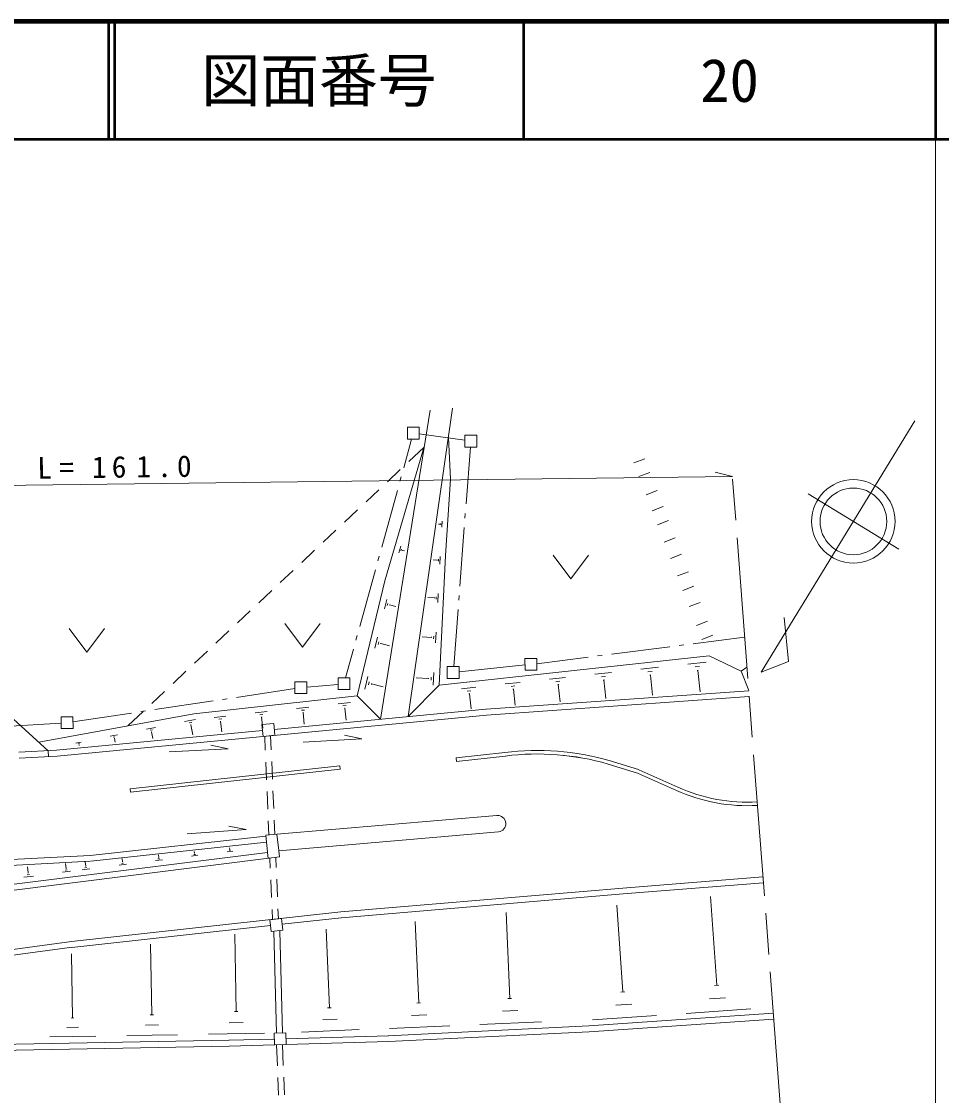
# Model space of a CAD drawing. Units: millimetres, scale not verified. Extents: x 40000 to 680000, y 20000 to 380000.
# Drawn here: x 501344 to 579500, y 288758 to 380000 of the extents above; entities that cross this region are included whole.
import ezdxf
from ezdxf.enums import TextEntityAlignment as Align

# ---------------------------------------------------------------- set-up
doc = ezdxf.new("R2010")
doc.units = ezdxf.units.MM
doc.header["$LTSCALE"] = 1000
doc.linetypes.add('CHAIN', pattern=[18.5, 12, -1.5, 3.5, -1.5])
for name, color, linetype, lineweight in [('M-BGD', 7, 'Continuous', 13), ('M-BMK', 2, 'CHAIN', 13), ('M-BMK-ROW', 30, 'Continuous', 13), ('M-BMK-SRVR', 3, 'Continuous', 13), ('M-STR-HTXT', 7, 'Continuous', 13), ('M-TTL', 2, 'Continuous', 140), ('M-TTL-BAND', 7, 'Continuous', 13), ('M-TTL-LINE', 7, 'Continuous', 50)]:
    doc.layers.add(name, color=color, linetype=linetype, lineweight=lineweight)
doc.layers.add('M-TTL-TXT', color=7, linetype='Continuous')
doc.styles.add('ＭＳ ゴシック', font='')
doc.styles.get('ＭＳ ゴシック').set_extended_font_data('MS Gothic')

msp = doc.modelspace()

# ---------------------------------------------------------------- linework, layer by layer
at = {"layer": 'M-BGD'}
for p, q in [((536059, 346981), (531832, 320716)), ((537952, 347152), (534205, 320948)), ((537786, 341123), (537623, 344648)), ((532224, 332475), (535560, 343906)), ((534253, 342614), (535540, 343825)), ((553350, 342497), (554291, 342858)), ((532432, 340901), (533524, 341929)), ((553801, 341335), (554732, 341696)), ((537360, 334642), (537786, 341123)), ((530611, 339188), (531704, 340215)), ((554403, 339783), (555334, 340144)), ((554925, 338441), (555856, 338803)), ((528791, 337474), (529883, 338502)), ((555387, 337240), (556318, 337601)), ((526970, 335761), (528062, 336789)), ((536877, 337306), (536767, 337306)), ((536877, 337316), (536877, 337286)), ((536977, 337356), (536967, 337236)), ((537087, 337537), (537058, 337046)), ((555949, 335778), (556880, 336139)), ((525149, 334048), (526241, 335076)), ((533404, 334860), (533573, 335421)), ((533574, 335040), (533614, 335180)), ((533704, 335060), (533714, 335090)), ((533714, 335070), (533894, 335020)), ((536649, 334241), (536329, 334261)), ((536659, 334261), (536649, 334221)), ((536779, 334311), (536779, 334151)), ((537360, 334642), (536817, 323604)), ((536919, 334542), (536890, 333911)), ((546505, 334659), (548008, 332657)), ((548008, 332657), (549509, 334661)), ((556491, 334376), (557422, 334737)), ((523328, 332335), (524421, 333363)), ((557063, 332904), (557994, 333255)), ((532224, 332475), (529857, 322708)), ((521508, 330622), (522600, 331650)), ((536752, 331397), (536702, 330635)), ((557534, 331673), (558465, 332034)), ((532185, 330111), (532385, 330903)), ((532415, 330372), (532465, 330562)), ((532596, 330402), (532606, 330452)), ((532606, 330432), (533147, 330292)), ((536421, 331036), (535870, 331065)), ((536421, 331056), (536421, 331006)), ((536581, 331126), (536572, 330926)), ((558066, 330291), (559007, 330652)), ((519687, 328908), (520779, 329936)), ((523723, 328853), (525227, 326851)), ((525227, 326851), (526728, 328855)), ((558688, 328699), (559620, 329060)), ((505394, 328428), (506898, 326426)), ((506898, 326426), (508399, 328431)), ((517866, 327195), (518959, 328223)), ((531366, 326765), (531596, 327697)), ((536183, 327680), (535382, 327730)), ((536183, 327710), (536183, 327660)), ((536364, 327791), (536354, 327560)), ((536564, 328121), (536514, 327210)), ((559150, 327497), (560081, 327858)), ((531637, 327076), (531697, 327306)), ((531847, 327116), (531857, 327176)), ((531857, 327146), (532618, 326956)), ((516045, 325482), (517138, 326510)), ((559772, 326115), (536817, 323604)), ((562477, 324815), (559772, 326115)), ((553954, 324979), (555446, 325141)), ((557950, 325413), (559502, 325584)), ((558561, 325163), (558951, 325203)), ((558741, 324873), (558841, 324883)), ((558791, 324873), (558993, 323050)), ((562968, 325156), (562477, 324815)), ((514225, 323769), (515317, 324797)), ((530508, 323289), (530777, 324361)), ((535926, 324185), (534884, 324244)), ((535926, 324215), (535926, 324144)), ((536146, 324305), (536136, 324034)), ((536376, 324686), (536327, 323624)), ((546212, 324132), (547544, 324273)), ((546743, 323912), (547073, 323953)), ((550048, 324546), (551460, 324697)), ((550609, 324326), (550959, 324366)), ((550769, 324055), (550859, 324066)), ((550809, 324066), (550991, 322483)), ((554545, 324739), (554915, 324780)), ((554715, 324459), (554815, 324469)), ((554765, 324469), (554947, 322757)), ((562477, 324815), (563120, 323163)), ((562988, 324565), (563008, 324575)), ((503609, 318051), (497245, 323835)), ((512404, 322056), (513496, 323084)), ((530828, 323640), (530888, 323900)), ((531068, 323680), (531078, 323750)), ((531078, 323720), (532070, 323471)), ((534205, 320948), (536817, 323604)), ((538721, 323305), (539953, 323436)), ((539212, 323115), (539512, 323146)), ((563120, 323133), (540815, 321574)), ((542446, 323719), (543718, 323850)), ((542947, 323509), (543268, 323549)), ((543098, 323268), (543178, 323279)), ((543138, 323279), (543279, 321926)), ((546893, 323662), (546984, 323672)), ((546933, 323662), (547095, 322200)), ((529857, 322708), (515986, 321195)), ((528235, 322025), (529297, 322146)), ((531832, 320716), (529857, 322708)), ((539352, 322875), (539422, 322885)), ((539392, 322885), (539533, 321603)), ((563160, 322643), (540846, 321083)), ((515986, 321195), (502827, 318771)), ((510388, 320159), (511676, 321371)), ((521194, 321259), (522216, 321370)), ((522808, 319858), (540795, 321574)), ((524700, 321642), (525741, 321753)), ((525120, 321482), (525381, 321502)), ((525241, 321282), (525301, 321292)), ((525271, 321282), (525372, 320310)), ((528656, 321855), (528926, 321886)), ((528786, 321655), (528846, 321665)), ((528816, 321665), (528927, 320644)), ((504381, 317590), (540846, 321083)), ((515195, 320523), (516117, 320704)), ((515576, 320413), (515806, 320454)), ((517719, 320876), (518701, 320987)), ((518110, 320716), (518360, 320746)), ((518220, 320535), (518290, 320536)), ((518250, 320535), (518351, 319644)), ((521605, 321099), (521856, 321129)), ((521716, 320909), (521786, 320909)), ((521746, 320909), (521846, 319977)), ((522768, 320359), (521766, 320268)), ((521766, 320268), (521867, 319266)), ((522858, 319357), (522768, 320359)), ((504330, 318091), (521817, 319757)), ((508886, 319276), (509487, 319397)), ((511961, 319880), (512722, 320031)), ((512281, 319790), (512472, 319830)), ((512382, 319650), (512422, 319660)), ((512402, 319660), (512512, 319089)), ((515706, 320243), (515757, 320253)), ((515727, 320243), (515897, 319412)), ((521867, 319266), (522858, 319357)), ((528798, 319362), (530270, 319052)), ((505972, 318693), (506423, 318784)), ((506163, 318633), (506273, 318664)), ((506223, 318553), (506243, 318563)), ((506233, 318563), (506243, 318503)), ((509137, 319197), (509287, 319227)), ((509217, 319086), (509257, 319096)), ((509237, 319096), (509297, 318786)), ((517431, 318532), (518903, 318212)), ((522007, 319276), (522058, 318082)), ((522508, 319327), (522559, 318133)), ((525263, 318788), (530270, 319052)), ((501115, 317918), (504330, 318091)), ((501145, 317418), (504381, 317590)), ((503609, 318051), (503649, 317550)), ((513895, 317948), (518903, 318212)), ((538274, 317446), (542411, 317899)), ((538305, 317145), (542451, 317599)), ((547279, 317663), (548851, 317434)), ((510572, 314821), (528399, 316777)), ((522101, 317083), (522164, 315584)), ((522601, 317133), (522665, 315635)), ((528399, 316777), (528429, 316477)), ((538274, 317446), (538305, 317145)), ((551175, 316914), (553670, 316155)), ((551265, 317205), (553750, 316446)), ((510603, 314520), (528429, 316477)), ((553670, 316155), (556976, 314675)), ((553790, 316426), (557106, 314946)), ((510572, 314821), (510603, 314520)), ((522207, 314585), (522271, 313087)), ((522708, 314636), (522771, 313137)), ((522313, 312088), (522364, 310893)), ((522814, 312138), (522865, 310944)), ((523045, 310954), (541734, 312560)), ((515423, 310998), (520421, 311353)), ((518948, 311642), (520421, 311353)), ((523196, 309552), (541855, 311148)), ((522104, 310793), (507171, 309159)), ((522154, 310292), (507222, 308658)), ((522094, 310863), (523045, 310964)), ((522094, 310863), (522154, 310282)), ((522154, 310282), (522245, 309451)), ((523045, 310964), (523196, 309562)), ((522255, 309401), (489085, 305269)), ((516035, 309346), (516015, 309496)), ((516015, 309336), (516055, 309346)), ((518809, 309468), (519310, 309529)), ((518990, 309589), (519110, 309609)), ((519030, 309699), (519020, 309789)), ((519020, 309699), (519050, 309699)), ((522245, 309451), (522255, 309391)), ((522255, 309391), (522305, 308900)), ((523196, 309562), (523196, 309542)), ((523196, 309542), (523257, 309021)), ((523257, 309021), (489146, 304769)), ((492919, 308417), (507171, 309159)), ((492950, 307917), (507192, 308658)), ((505139, 308056), (505088, 308456)), ((506801, 308247), (506751, 308598)), ((509636, 308330), (510257, 308410)), ((509856, 308480), (510006, 308500)), ((509916, 308620), (509886, 308901)), ((509896, 308610), (509936, 308620)), ((512740, 308713), (513311, 308783)), ((512941, 308853), (513081, 308873)), ((513001, 308983), (512970, 309204)), ((512981, 308983), (513011, 308983)), ((515795, 309096), (516326, 309166)), ((515985, 309226), (516115, 309246)), ((522446, 308920), (522482, 308070)), ((522946, 308981), (522983, 308125)), ((501824, 307503), (502024, 307533)), ((501904, 307683), (501844, 308174)), ((501874, 307673), (501934, 307683)), ((504819, 307725), (505520, 307816)), ((505069, 307896), (505239, 307926)), ((505119, 308046), (505159, 308056)), ((506501, 307937), (507162, 308027)), ((506731, 308107), (506892, 308127)), ((506771, 308247), (506821, 308247)), ((501544, 307302), (502355, 307403)), ((522525, 307070), (522590, 305572)), ((523026, 307126), (523091, 305627)), ((552766, 306409), (564333, 307329)), ((552806, 305908), (564374, 306828)), ((528459, 304357), (552766, 306409)), ((528499, 303857), (552806, 305908)), ((552422, 297555), (551925, 304916)), ((560404, 298122), (559888, 305653)), ((528459, 304357), (505584, 301846)), ((522633, 304573), (522670, 303722)), ((523134, 304628), (523171, 303773)), ((528509, 303857), (523492, 303302)), ((542817, 296997), (542511, 304318)), ((522490, 303201), (505635, 301346)), ((523431, 303803), (522440, 303692)), ((522440, 303692), (522490, 303201)), ((522490, 303201), (522550, 302700)), ((523542, 302811), (523431, 303803)), ((535085, 296610), (534789, 303551)), ((519571, 295907), (519466, 302458)), ((522550, 302700), (523542, 302811)), ((522791, 302731), (523018, 294067)), ((523292, 302741), (523518, 294077)), ((527503, 296204), (527218, 302884)), ((505584, 301846), (475429, 297777)), ((505645, 301356), (475500, 297277)), ((512410, 295612), (512315, 301621)), ((505679, 295336), (505585, 300785)), ((552251, 297545), (552592, 297565)), ((560224, 298111), (560574, 298132)), ((534925, 296600), (535245, 296620)), ((542647, 296986), (542977, 297007)), ((559784, 296979), (561156, 297070)), ((519431, 295897), (519721, 295908)), ((527343, 296204), (527653, 296214)), ((542207, 295914), (543519, 295975)), ((549529, 294678), (565213, 295741)), ((551822, 296422), (553184, 296514)), ((557802, 295736), (563290, 296111)), ((505559, 295336), (505799, 295346)), ((511890, 294740), (512971, 294761)), ((512280, 295611), (512550, 295612)), ((519001, 294945), (520183, 294966)), ((526933, 295202), (528155, 295253)), ((534485, 295558), (535767, 295619)), ((540275, 294781), (545533, 295005)), ((549570, 294177), (565254, 295251)), ((549859, 295199), (555288, 295564)), ((503747, 293742), (507664, 293805)), ((505199, 294544), (506181, 294565)), ((510288, 293847), (514604, 293921)), ((517239, 293963), (521976, 294046)), ((523799, 294088), (522797, 294057)), ((522797, 294057), (522828, 293055)), ((523830, 293086), (523799, 294088)), ((532513, 293834), (523809, 293587)), ((525131, 294149), (530029, 294353)), ((532503, 293834), (549539, 294678)), ((532533, 293333), (549570, 294177)), ((532613, 294465), (537721, 294679)), ((472809, 292597), (518982, 293453)), ((472820, 292096), (518992, 292952)), ((522808, 293556), (518972, 293453)), ((532533, 293333), (518992, 292952)), ((522828, 293055), (523830, 293086)), ((523008, 293065), (523081, 291291)), ((523509, 293086), (523581, 291311)), ((523121, 290291), (523182, 288793)), ((523622, 290312), (523683, 288813))]:
    msp.add_line(p, q, dxfattribs=at)
for centre, radius, start, end in [((545171, 296167), 21905, 73.8699, 97.24874), ((545171, 296167), 21604, 73.8699, 97.24874), ((563026, 328061), 14383, 245.7046, 273.29611), ((563026, 328061), 14683, 245.7046, 273.29611), ((541784, 311849), 701, 276.26444, 93.50549)]:
    msp.add_arc(centre, radius, start, end, dxfattribs=at)
at = {"layer": 'M-BMK'}
msp.add_line((565861, 287288), (561734, 341351), dxfattribs=at)
at = {"layer": 'M-BMK-ROW'}
for p, q in [((534127, 345527), (535128, 345528)), ((534128, 344525), (534127, 345527)), ((535128, 345528), (535129, 344526)), ((535129, 344957), (539015, 344419)), ((533815, 342093), (534488, 344526)), ((535129, 344526), (534128, 344525)), ((539016, 343848), (539015, 344850)), ((539015, 344850), (540017, 344850)), ((540017, 344850), (540017, 343849)), ((540017, 343849), (539016, 343848)), ((539477, 343848), (539109, 339010)), ((533495, 340936), (533601, 341322)), ((531948, 335346), (533281, 340165)), ((539048, 338212), (539018, 337814)), ((538957, 337016), (538578, 332030)), ((531628, 334190), (531735, 334575)), ((530081, 328600), (531415, 333419)), ((538517, 331233), (538487, 330834)), ((538426, 330036), (538058, 325198)), ((529761, 327443), (529868, 327829)), ((558411, 327135), (562776, 327690)), ((528874, 324239), (529548, 326672)), ((551467, 326251), (556427, 326882)), ((557221, 326983), (557618, 327034)), ((544117, 325883), (545119, 325884)), ((544118, 324882), (544117, 325883)), ((545119, 325443), (549483, 325999)), ((545119, 325884), (545120, 324883)), ((550277, 326100), (550674, 326150)), ((537517, 325197), (538519, 325198)), ((537518, 324196), (537517, 325197)), ((538519, 324747), (544118, 325332)), ((538519, 325198), (538520, 324196)), ((545120, 324883), (544118, 324882)), ((528233, 324239), (529235, 324240)), ((528234, 323237), (528233, 324239)), ((529235, 324240), (529236, 323238)), ((538520, 324196), (537518, 324196)), ((519600, 322581), (524578, 323325)), ((524579, 322904), (524578, 323906)), ((524578, 323906), (525579, 323906)), ((525579, 323906), (525580, 322905)), ((525580, 323446), (528234, 323688)), ((529236, 323238), (528234, 323237)), ((512677, 321546), (517622, 322285)), ((518413, 322403), (518809, 322462)), ((525580, 322905), (524579, 322904)), ((505720, 320506), (510699, 321250)), ((511490, 321368), (511886, 321428)), ((499917, 320120), (504719, 320395)), ((504719, 320926), (505720, 320927)), ((504719, 319924), (504719, 320926)), ((505720, 320927), (505721, 319925)), ((505721, 319925), (504719, 319924))]:
    msp.add_line(p, q, dxfattribs=at)
at = {"layer": 'M-BMK-SRVR'}
for p, q in [((577245, 346070), (564170, 324717)), ((575881, 335172), (568185, 339874)), ((566503, 325630), (566140, 329365)), ((564170, 324717), (566503, 325630))]:
    msp.add_line(p, q, dxfattribs=at)
for radius in [3546, 2834]:
    msp.add_circle((572013, 337533), radius, dxfattribs=at)
at = {"layer": 'M-STR-HTXT'}
for p in [(404506, 339380), (560281, 341721)]:
    msp.add_line(p, (561734, 341351), dxfattribs=at)
at = {"layer": 'M-TTL'}
msp.add_line((680000, 380000), (40000, 380000), dxfattribs=at)
at = {"layer": 'M-TTL-BAND'}
msp.add_line((579000, 20000), (579000, 370000), dxfattribs=at)
at = {"layer": 'M-TTL-LINE'}
for p, q in [((508747, 380000), (508747, 370000)), ((509247, 380000), (509247, 370000)), ((543997, 380000), (543997, 370000)), ((579000, 380000), (579000, 370000)), ((40000, 370000), (680000, 370000))]:
    msp.add_line(p, q, dxfattribs=at)

# ---------------------------------------------------------------- texts
at = {"layer": 'M-STR-HTXT', "style": 'ＭＳ ゴシック'}
for s, p in [('0', (514569, 340755)), ('L', (502701, 340606)), ('=', (504574, 340637)), ('1', (507348, 340669)), ('6', (509031, 340691)), ('1', (511104, 340712)), ('.', (512887, 340734))]:
    msp.add_text(s, height=1833, rotation=0.719, dxfattribs=at).set_placement(p, align=Align.BOTTOM_LEFT)
at = {"layer": 'M-TTL-TXT', "style": 'ＭＳ ゴシック'}
for s, p in [('図面番号', (526622, 375000)), ('20', (561497, 375000))]:
    msp.add_text(s, height=3666, dxfattribs=at).set_placement(p, align=Align.MIDDLE_CENTER)

doc.saveas('drawing.dxf')
